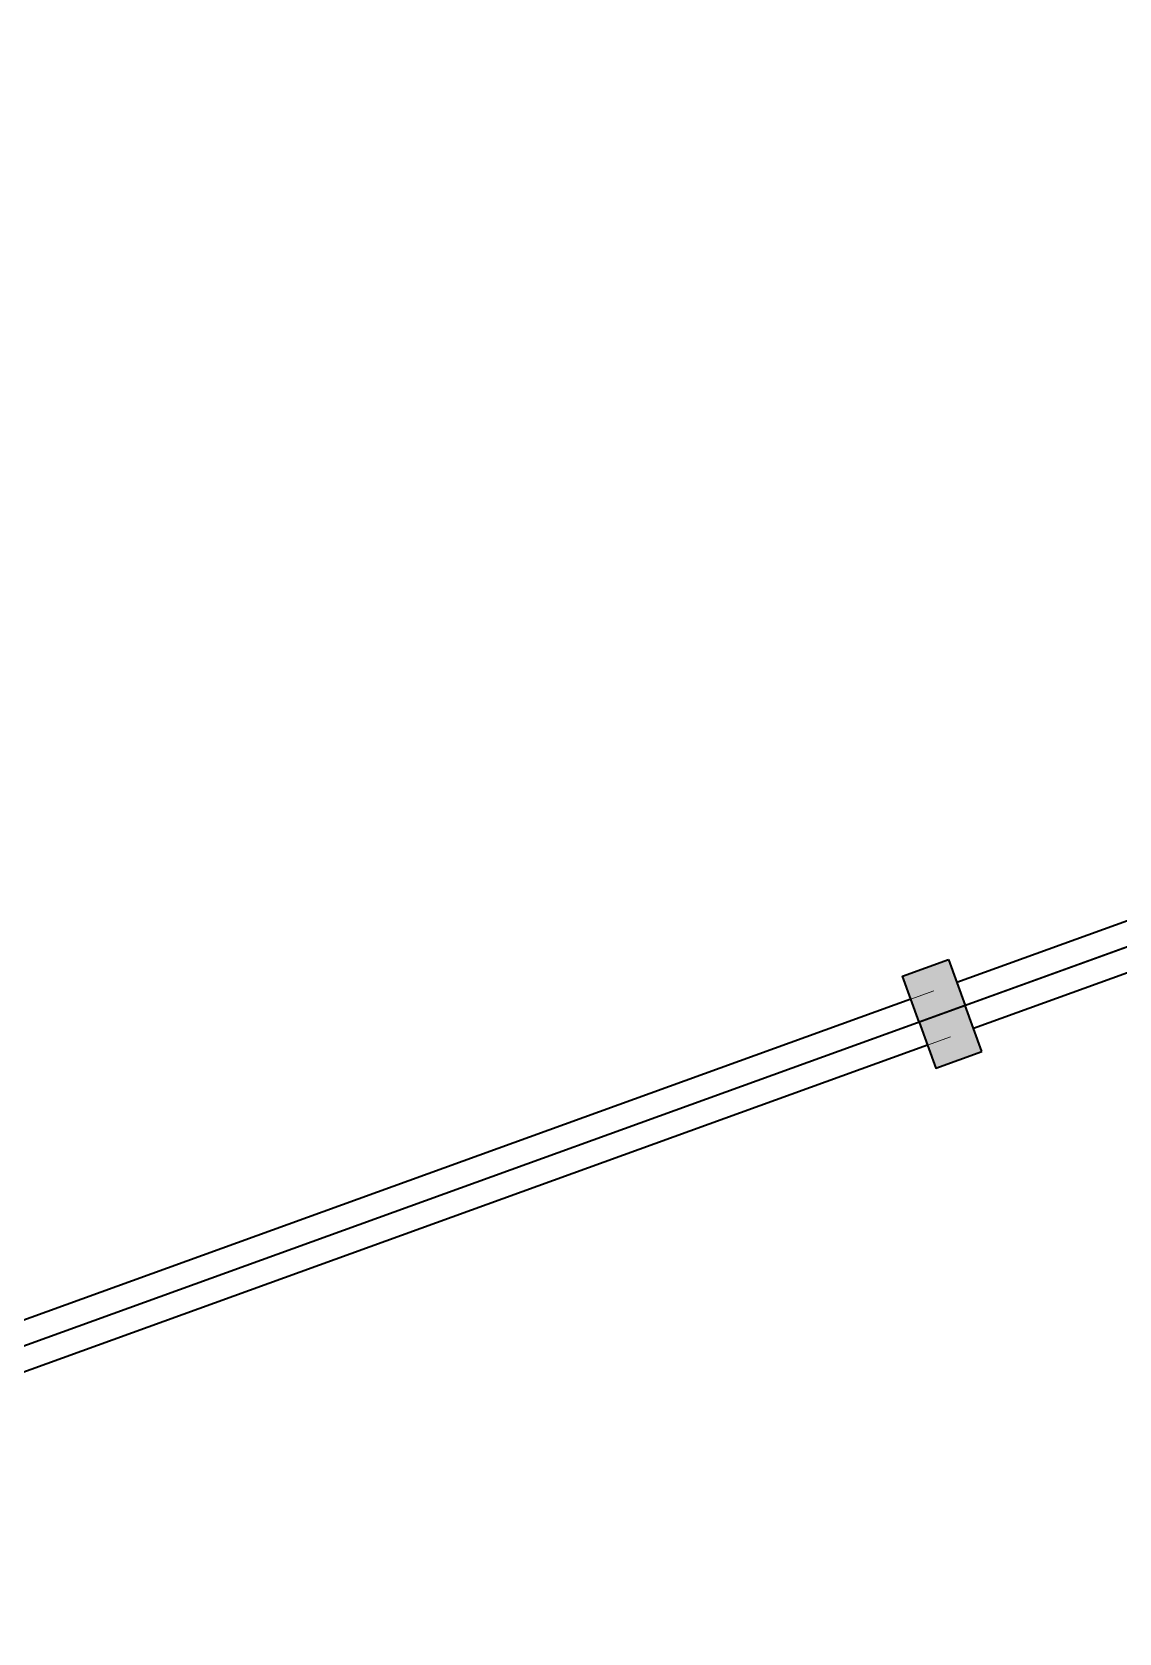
# Model space of a CAD drawing. Header units: millimetres. Extents: x 567980 to 569372, y 2065777 to 2066674.
# Drawn here: x 568691.23 to 568696.12, y 2066334.86 to 2066342.05 of the extents above; entities that cross this region are included whole.
import ezdxf

# ---------------------------------------------------------------- set-up
doc = ezdxf.new("R2010")
doc.units = ezdxf.units.MM
doc.linetypes.add('CENTER', pattern=[3, 1.5, -0.5, 0.5, -0.5])
for name, color, linetype, lineweight in [('A-COT VACH', 2, 'Continuous', 35), ('A-TRUC', 250, 'CENTER', 5), ('A-TUONG', 255, 'Continuous', 35), ('boDnv', 54, 'Continuous', 25)]:
    doc.layers.add(name, color=color, linetype=linetype, lineweight=lineweight)
doc.layers.add('ChiaLo', color=128, linetype='CENTER')
doc.layers.add('LoLK', color=6, linetype='Continuous')

# ---------------------------------------------------------------- blocks, each defined once
blk = doc.blocks.new('NEN')
at = {"layer": 'ChiaLo', "ltscale": 5}
blk.add_lwpolyline([(-32.61426001915243, -45.07257570349611), (5.000999457086436, -31.4677142733708)], dxfattribs=at)
at = {"layer": 'LoLK'}
for points in [[(5.000999457202852, -31.46771427290514), (2.960270242649131, -25.8254253519699), (-7.383926113252528, -29.56676224502735), (-15.8473594954703, -32.62785606668331), (-13.80663028091658, -38.2701449887827)], [(7.041728671756573, -37.11000319430605), (5.000999457086436, -31.46771427290514), (-13.80663028080016, -38.27014498831704), (-11.76590106647927, -43.91243390971795)]]:
    blk.add_lwpolyline(points, close=True, dxfattribs=at)
blk = doc.blocks.new('NEN I02')
at = {"layer": 'LoLK'}
for points in [[(-105.3318920237944, 40.00000000069849), (-111.3318920233287, 40.00000000046566), (-111.3318920235615, 29.00000000069849), (-111.3318920237944, 20.00000000069849), (-105.3318920230959, 20.00000000046566)], [(-99.33189202379435, 40.00000000093132), (-105.3318920237944, 40.00000000046566), (-105.3318920235615, 20.00000000069849), (-99.33189202356152, 20.00000000046566)]]:
    blk.add_lwpolyline(points, close=True, dxfattribs=at)
blk = doc.blocks.new('cot 220')
at = {"layer": 'A-COT VACH'}
h = blk.add_hatch(color=256, dxfattribs=at)
h.dxf.hatch_style = 1
h.paths.add_polyline_path([(110.0000037951395, 109.9999999980937), (-109.9999962048605, 109.9999999980937), (-109.9999962048605, -110.0000000019063), (110.0000037951395, -110.0000000019063)])
blk.add_lwpolyline([(-109.9999962048605, -110.0000000019063), (110.0000037951395, -110.0000000019063), (110.0000037951395, 109.9999999980937), (-109.9999962048605, 109.9999999980937)], close=True, dxfattribs=at)
blk = doc.blocks.new('MBT1 A1')
at = {"layer": 'A-TRUC', "ltscale": 0.5}
blk.add_line((5.890000000363216, -16.8899959998671), (5.890000000130385, -2.109995999606326), dxfattribs=at)
at = {"layer": 'A-TUONG'}
for p, q in [((6.000000000232831, -17.10999599960633), (6.000000000232831, -1.999999999767169)), ((5.890000000130385, -12.27999599976465), (5.890000000130385, -2.219995999941602)), ((5.890000000130385, -16.77999599976465), (5.890000000130385, -12.49999599996954))]:
    blk.add_line(p, q, dxfattribs=at)
blk.add_lwpolyline([(5.78000000002794, -12.49999599973671), (6.000000000232831, -12.49999599973671), (6, -12.27999599976465), (5.78000000026077, -12.27999599999748)], close=True, dxfattribs=at)
at = {"layer": 'A-COT VACH', "xscale": 0.001, "yscale": 0.001, "zscale": 0.001}
blk.add_blockref('cot 220', (5.889999996405095, -12.38999999989755), dxfattribs=at)
blk = doc.blocks.new('MBT1 IO2')
at = {"layer": 'LoLK'}
blk.add_blockref('NEN I02', (0, 0), dxfattribs=at)
at = {"layer": 'LoLK', "xscale": -1, "rotation": 180}
blk.add_blockref('MBT1 A1', (-111.3318920226302, 20.00000401376747), dxfattribs=at)
at = {"layer": 'LoLK', "rotation": 180}
blk.add_blockref('MBT1 A1', (-99.33189202286303, 20.00000401376747), dxfattribs=at)

msp = doc.modelspace()

# ---------------------------------------------------------------- block references
at = {"layer": 'boDnv'}
msp.add_blockref('NEN', (568697.4807461541, 2066371.697269554), dxfattribs=at)

# ---------------------------------------------------------------- next in the draw order: block references
at = {"layer": 'LoLK', "rotation": 289.8842788556047}
msp.add_blockref('MBT1 IO2', (568700.6921308872, 2066227.572532558), dxfattribs=at)

doc.saveas('drawing.dxf')
